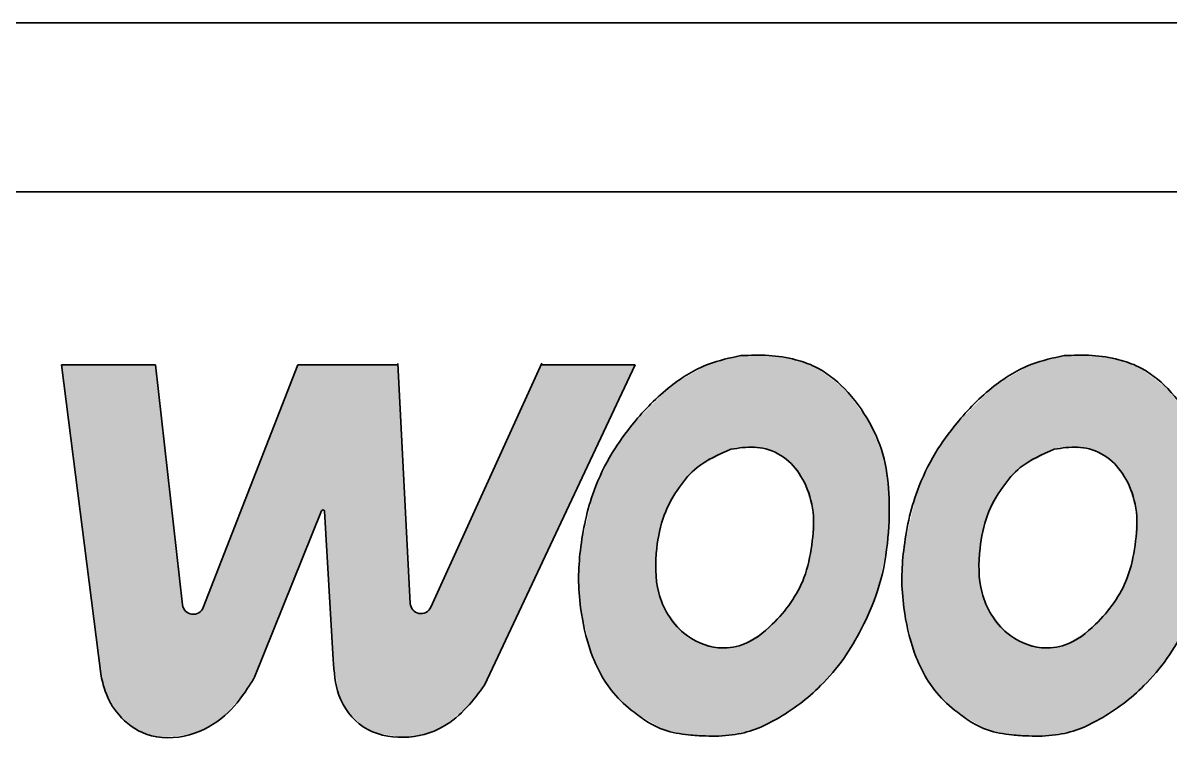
# Model space of a CAD drawing. Extents: x 23 to 587, y 4 to 413.
# Drawn here: x 467.55 to 485.69, y 41.59 to 52.91 of the extents above; entities that cross this region are included whole.
import ezdxf

# ---------------------------------------------------------------- set-up
doc = ezdxf.new("R2010")
doc.units = 0
doc.layers.get('0').update_dxf_attribs({"lineweight": 13})
doc.layers.add('6', color=7, linetype='Continuous', lineweight=13)

# ---------------------------------------------------------------- blocks, each defined once
blk = doc.blocks.new('BLOCK6637')
at = {"color": 6, "lineweight": 5}
for points in [[(483.041, 45.574), (482.932, 47.189), (483.319, 45.881), (483.499, 47.515)], [(483.319, 45.881), (483.499, 47.515), (483.855, 46.169), (484.011, 47.651)], [(483.855, 46.169), (484.011, 47.651), (484.04, 46.197), (484.453, 47.652)], [(484.04, 46.197), (484.453, 47.652), (484.405, 46.176)], [(484.598, 46.099), (484.405, 46.176), (484.878, 47.585), (484.453, 47.652)], [(484.598, 46.099), (484.878, 47.585), (484.768, 45.978)], [(485.01, 45.654), (484.768, 45.978), (485.186, 47.474), (484.878, 47.585)], [(485.01, 45.654), (485.186, 47.474), (485.153, 45.178)], [(485.272, 42.436), (485.153, 45.178), (485.648, 47.128), (485.186, 47.474)], [(481.998, 42.322), (482.313, 46.581), (482.324, 42.015), (482.902, 47.166)], [(482.324, 42.015), (482.902, 47.166), (482.683, 44.607), (482.8, 45.129)], [(483.041, 45.574), (482.8, 45.129), (482.932, 47.189), (482.902, 47.166)], [(485.648, 47.128), (485.637, 42.866), (485.272, 42.436)], [(486.043, 46.595), (485.918, 43.338), (485.648, 47.128), (485.637, 42.866)], [(481.792, 42.628), (481.979, 46.114), (481.998, 42.322), (482.313, 46.581)], [(486.276, 46.02), (486.172, 43.932), (486.043, 46.595), (485.918, 43.338)], [(481.642, 42.967), (481.691, 45.517), (481.792, 42.628), (481.979, 46.114)], [(486.354, 45.4), (486.327, 44.681), (486.276, 46.02), (486.172, 43.932)], [(481.479, 43.667), (481.484, 44.644), (481.642, 42.967), (481.691, 45.517)], [(485.272, 42.436), (485.009, 44.141), (485.153, 45.178), (485.132, 44.656)], [(481.446, 44.134), (481.475, 44.574), (481.479, 43.667), (481.484, 44.644)], [(482.324, 42.015), (482.683, 44.607), (482.666, 44.253)], [(482.8, 41.737), (482.324, 42.015), (482.714, 43.904), (482.666, 44.253)], [(484.572, 41.906), (484.775, 43.713), (484.942, 42.148), (484.976, 44.061)], [(485.272, 42.436), (484.942, 42.148), (485.009, 44.141), (484.976, 44.061)], [(482.8, 41.737), (482.714, 43.904), (483.185, 41.659), (482.817, 43.636)], [(484.417, 43.321), (484.507, 43.405), (484.572, 41.906), (484.775, 43.713)], [(482.817, 43.636), (483.107, 43.268), (483.185, 41.659), (483.321, 43.13)], [(483.876, 41.657), (484.029, 43.08), (484.242, 41.748), (484.417, 43.321)], [(484.242, 41.748), (484.417, 43.321), (484.572, 41.906)], [(483.185, 41.659), (483.321, 43.13), (483.455, 41.641), (483.653, 43.036)], [(483.455, 41.641), (483.653, 43.036), (483.876, 41.657)], [(483.653, 43.036), (483.844, 43.038), (483.876, 41.657), (484.029, 43.08)]]:
    blk.add_solid(points, dxfattribs=at)
blk = doc.blocks.new('BLOCK6638')
at = {"color": 6, "lineweight": 5}
for points in [[(477.792, 47.166), (477.931, 45.574), (477.822, 47.189), (478.39, 47.515)], [(477.931, 45.574), (478.209, 45.881), (478.39, 47.515), (478.745, 46.169)], [(478.39, 47.515), (478.745, 46.169), (478.901, 47.651), (478.93, 46.197)], [(479.343, 47.652), (478.901, 47.651), (479.295, 46.176), (478.93, 46.197)], [(479.343, 47.652), (479.295, 46.176), (479.768, 47.585), (479.488, 46.099)], [(479.488, 46.099), (479.658, 45.978), (479.768, 47.585), (479.901, 45.654)], [(479.768, 47.585), (479.901, 45.654), (480.076, 47.474), (480.043, 45.178)], [(480.076, 47.474), (480.043, 45.178), (480.162, 42.436), (480.022, 44.656)], [(480.076, 47.474), (480.162, 42.436), (480.538, 47.128)], [(477.214, 42.015), (477.573, 44.607), (477.203, 46.581), (477.792, 47.166)], [(477.573, 44.607), (477.69, 45.129), (477.792, 47.166), (477.931, 45.574)], [(480.162, 42.436), (480.527, 42.866), (480.538, 47.128), (480.808, 43.338)], [(480.538, 47.128), (480.808, 43.338), (480.933, 46.595), (481.062, 43.932)], [(476.869, 46.114), (476.888, 42.322), (477.203, 46.581)], [(477.214, 42.015), (477.203, 46.581), (476.888, 42.322)], [(480.933, 46.595), (481.062, 43.932), (481.166, 46.02), (481.218, 44.681)], [(476.581, 45.517), (476.682, 42.628), (476.869, 46.114), (476.888, 42.322)], [(481.166, 46.02), (481.218, 44.681), (481.244, 45.4)], [(476.374, 44.645), (476.532, 42.967), (476.581, 45.517), (476.682, 42.628)], [(476.365, 44.574), (476.369, 43.667), (476.374, 44.645), (476.532, 42.967)], [(477.214, 42.015), (477.691, 41.737), (477.573, 44.607), (477.556, 44.253)], [(480.162, 42.436), (480.022, 44.656), (479.899, 44.141)], [(476.369, 43.667), (476.365, 44.574), (476.336, 44.134)], [(477.556, 44.253), (477.691, 41.737), (477.604, 43.904)], [(479.665, 43.713), (479.832, 42.148), (479.866, 44.061), (480.162, 42.436)], [(479.866, 44.061), (480.162, 42.436), (479.899, 44.141)], [(477.707, 43.636), (477.604, 43.904), (478.075, 41.659), (477.691, 41.737)], [(479.397, 43.405), (479.463, 41.906), (479.665, 43.713), (479.832, 42.148)], [(477.707, 43.636), (478.075, 41.659), (477.997, 43.268)], [(479.308, 43.321), (479.463, 41.906), (479.397, 43.405)], [(477.997, 43.268), (478.075, 41.659), (478.211, 43.13), (478.345, 41.641)], [(478.919, 43.08), (479.132, 41.748), (479.308, 43.321), (479.463, 41.906)], [(478.211, 43.13), (478.345, 41.641), (478.543, 43.036), (478.766, 41.657)], [(478.543, 43.036), (478.766, 41.657), (478.734, 43.038)], [(478.734, 43.038), (478.766, 41.657), (478.919, 43.08), (479.132, 41.748)]]:
    blk.add_solid(points, dxfattribs=at)
blk = doc.blocks.new('BLOCK6639')
at = {"color": 6, "lineweight": 5}
for points in [[(469.647, 47.506), (468.164, 47.506), (468.854, 42.35), (468.783, 42.62)], [(469.647, 47.506), (468.854, 42.35), (469.262, 41.798), (469.067, 41.978)], [(469.647, 47.506), (469.262, 41.798), (469.735, 41.618), (469.504, 41.669)], [(469.647, 47.506), (469.735, 41.618), (470.077, 43.713)], [(471.898, 47.506), (470.404, 43.671), (470.744, 41.963), (470.452, 41.763)], [(471.898, 47.506), (470.744, 41.963), (471.216, 42.568), (471.106, 42.394)], [(471.898, 47.506), (471.216, 42.568), (472.277, 45.202), (472.275, 45.198)], [(473.481, 47.506), (471.898, 47.506), (472.279, 45.205), (472.277, 45.202)], [(473.481, 47.506), (472.279, 45.205), (472.285, 45.211), (472.282, 45.208)], [(473.481, 47.506), (472.285, 45.211), (472.293, 45.213), (472.289, 45.212)], [(473.481, 47.506), (472.293, 45.213), (472.301, 45.213), (472.297, 45.214)], [(473.481, 47.506), (472.301, 45.213), (472.309, 45.211), (472.305, 45.212)], [(473.481, 47.506), (472.309, 45.211), (472.315, 45.206), (472.312, 45.208)], [(473.481, 47.506), (472.315, 45.206), (472.32, 45.199), (472.318, 45.202)], [(473.481, 47.506), (472.32, 45.199), (472.322, 45.191), (472.321, 45.195)], [(473.481, 47.506), (472.322, 45.191), (472.46, 42.846), (472.322, 45.189)], [(473.481, 47.506), (472.46, 42.846), (472.664, 42.059), (472.549, 42.285)], [(473.481, 47.506), (472.664, 42.059), (472.933, 41.787)], [(472.933, 41.787), (473.14, 41.684), (473.481, 47.506), (473.571, 41.619)], [(473.481, 47.506), (473.571, 41.619), (473.676, 43.744), (473.676, 43.736)], [(475.744, 47.506), (474, 43.674), (474.572, 42.095), (474.198, 41.79)], [(475.744, 47.506), (474.572, 42.095), (477.233, 47.506), (474.85, 42.446)], [(470.188, 41.659), (470.082, 43.686), (469.735, 41.618), (470.077, 43.713)], [(473.858, 41.656), (473.676, 43.736), (473.571, 41.619)], [(473.858, 41.656), (473.688, 43.681), (473.676, 43.736), (473.68, 43.708)], [(470.188, 41.659), (470.106, 43.635), (470.082, 43.686), (470.092, 43.659)], [(470.188, 41.659), (470.146, 43.595), (470.106, 43.635), (470.124, 43.613)], [(470.188, 41.659), (470.196, 43.57), (470.146, 43.595), (470.17, 43.58)], [(470.452, 41.763), (470.223, 43.564), (470.188, 41.659), (470.196, 43.57)], [(470.452, 41.763), (470.28, 43.566), (470.223, 43.564), (470.252, 43.563)], [(470.452, 41.763), (470.332, 43.586), (470.28, 43.566), (470.307, 43.574)], [(470.452, 41.763), (470.375, 43.623), (470.332, 43.586), (470.355, 43.603)], [(470.452, 41.763), (470.404, 43.671), (470.375, 43.623), (470.391, 43.645)], [(473.858, 41.656), (473.718, 43.633), (473.688, 43.681), (473.701, 43.656)], [(473.858, 41.656), (473.761, 43.597), (473.718, 43.633), (473.738, 43.613)], [(473.858, 41.656), (473.814, 43.578), (473.761, 43.597), (473.787, 43.585)], [(473.858, 41.656), (473.87, 43.576), (473.814, 43.578), (473.842, 43.575)], [(474.198, 41.79), (473.87, 43.576), (473.858, 41.656)], [(474.198, 41.79), (473.924, 43.594), (473.87, 43.576), (473.898, 43.583)], [(474.198, 41.79), (473.969, 43.628), (473.924, 43.594), (473.948, 43.609)], [(474.198, 41.79), (474, 43.674), (473.969, 43.628), (473.986, 43.65)]]:
    blk.add_solid(points, dxfattribs=at)
blk = doc.blocks.new('BLOCK6670')
at = {"color": 6, "lineweight": 5}
for points in [[(483.041, 45.574), (482.932, 47.189), (483.319, 45.881), (483.499, 47.515)], [(483.319, 45.881), (483.499, 47.515), (483.855, 46.169), (484.011, 47.651)], [(483.855, 46.169), (484.011, 47.651), (484.04, 46.197), (484.453, 47.652)], [(484.04, 46.197), (484.453, 47.652), (484.405, 46.176)], [(484.598, 46.099), (484.405, 46.176), (484.878, 47.585), (484.453, 47.652)], [(484.598, 46.099), (484.878, 47.585), (484.768, 45.978)], [(485.01, 45.654), (484.768, 45.978), (485.186, 47.474), (484.878, 47.585)], [(485.01, 45.654), (485.186, 47.474), (485.153, 45.178)], [(485.272, 42.436), (485.153, 45.178), (485.648, 47.128), (485.186, 47.474)], [(481.998, 42.322), (482.313, 46.581), (482.324, 42.015), (482.902, 47.166)], [(482.324, 42.015), (482.902, 47.166), (482.683, 44.607), (482.8, 45.129)], [(483.041, 45.574), (482.8, 45.129), (482.932, 47.189), (482.902, 47.166)], [(485.648, 47.128), (485.637, 42.866), (485.272, 42.436)], [(486.043, 46.595), (485.918, 43.338), (485.648, 47.128), (485.637, 42.866)], [(481.792, 42.628), (481.979, 46.114), (481.998, 42.322), (482.313, 46.581)], [(486.276, 46.02), (486.172, 43.932), (486.043, 46.595), (485.918, 43.338)], [(481.642, 42.967), (481.691, 45.517), (481.792, 42.628), (481.979, 46.114)], [(486.354, 45.4), (486.327, 44.681), (486.276, 46.02), (486.172, 43.932)], [(481.479, 43.667), (481.484, 44.644), (481.642, 42.967), (481.691, 45.517)], [(485.272, 42.436), (485.009, 44.141), (485.153, 45.178), (485.132, 44.656)], [(481.446, 44.134), (481.475, 44.574), (481.479, 43.667), (481.484, 44.644)], [(482.324, 42.015), (482.683, 44.607), (482.666, 44.253)], [(482.8, 41.737), (482.324, 42.015), (482.714, 43.904), (482.666, 44.253)], [(484.572, 41.906), (484.775, 43.713), (484.942, 42.148), (484.976, 44.061)], [(485.272, 42.436), (484.942, 42.148), (485.009, 44.141), (484.976, 44.061)], [(482.8, 41.737), (482.714, 43.904), (483.185, 41.659), (482.817, 43.636)], [(484.417, 43.321), (484.507, 43.405), (484.572, 41.906), (484.775, 43.713)], [(482.817, 43.636), (483.107, 43.268), (483.185, 41.659), (483.321, 43.13)], [(483.876, 41.657), (484.029, 43.08), (484.242, 41.748), (484.417, 43.321)], [(484.242, 41.748), (484.417, 43.321), (484.572, 41.906)], [(483.185, 41.659), (483.321, 43.13), (483.455, 41.641), (483.653, 43.036)], [(483.455, 41.641), (483.653, 43.036), (483.876, 41.657)], [(483.653, 43.036), (483.844, 43.038), (483.876, 41.657), (484.029, 43.08)]]:
    blk.add_solid(points, dxfattribs=at)
blk = doc.blocks.new('BLOCK6671')
at = {"color": 6, "lineweight": 5}
for points in [[(477.792, 47.166), (477.931, 45.574), (477.822, 47.189), (478.39, 47.515)], [(477.931, 45.574), (478.209, 45.881), (478.39, 47.515), (478.745, 46.169)], [(478.39, 47.515), (478.745, 46.169), (478.901, 47.651), (478.93, 46.197)], [(479.343, 47.652), (478.901, 47.651), (479.295, 46.176), (478.93, 46.197)], [(479.343, 47.652), (479.295, 46.176), (479.768, 47.585), (479.488, 46.099)], [(479.488, 46.099), (479.658, 45.978), (479.768, 47.585), (479.901, 45.654)], [(479.768, 47.585), (479.901, 45.654), (480.076, 47.474), (480.043, 45.178)], [(480.076, 47.474), (480.043, 45.178), (480.162, 42.436), (480.022, 44.656)], [(480.076, 47.474), (480.162, 42.436), (480.538, 47.128)], [(477.214, 42.015), (477.573, 44.607), (477.203, 46.581), (477.792, 47.166)], [(477.573, 44.607), (477.69, 45.129), (477.792, 47.166), (477.931, 45.574)], [(480.162, 42.436), (480.527, 42.866), (480.538, 47.128), (480.808, 43.338)], [(480.538, 47.128), (480.808, 43.338), (480.933, 46.595), (481.062, 43.932)], [(476.869, 46.114), (476.888, 42.322), (477.203, 46.581)], [(477.214, 42.015), (477.203, 46.581), (476.888, 42.322)], [(480.933, 46.595), (481.062, 43.932), (481.166, 46.02), (481.218, 44.681)], [(476.581, 45.517), (476.682, 42.628), (476.869, 46.114), (476.888, 42.322)], [(481.166, 46.02), (481.218, 44.681), (481.244, 45.4)], [(476.374, 44.645), (476.532, 42.967), (476.581, 45.517), (476.682, 42.628)], [(476.365, 44.574), (476.369, 43.667), (476.374, 44.645), (476.532, 42.967)], [(477.214, 42.015), (477.691, 41.737), (477.573, 44.607), (477.556, 44.253)], [(480.162, 42.436), (480.022, 44.656), (479.899, 44.141)], [(476.369, 43.667), (476.365, 44.574), (476.336, 44.134)], [(477.556, 44.253), (477.691, 41.737), (477.604, 43.904)], [(479.665, 43.713), (479.832, 42.148), (479.866, 44.061), (480.162, 42.436)], [(479.866, 44.061), (480.162, 42.436), (479.899, 44.141)], [(477.707, 43.636), (477.604, 43.904), (478.075, 41.659), (477.691, 41.737)], [(479.397, 43.405), (479.463, 41.906), (479.665, 43.713), (479.832, 42.148)], [(477.707, 43.636), (478.075, 41.659), (477.997, 43.268)], [(479.308, 43.321), (479.463, 41.906), (479.397, 43.405)], [(477.997, 43.268), (478.075, 41.659), (478.211, 43.13), (478.345, 41.641)], [(478.919, 43.08), (479.132, 41.748), (479.308, 43.321), (479.463, 41.906)], [(478.211, 43.13), (478.345, 41.641), (478.543, 43.036), (478.766, 41.657)], [(478.543, 43.036), (478.766, 41.657), (478.734, 43.038)], [(478.734, 43.038), (478.766, 41.657), (478.919, 43.08), (479.132, 41.748)]]:
    blk.add_solid(points, dxfattribs=at)
blk = doc.blocks.new('BLOCK6672')
at = {"color": 6, "lineweight": 5}
for points in [[(469.647, 47.506), (468.164, 47.506), (468.854, 42.35), (468.783, 42.62)], [(469.647, 47.506), (468.854, 42.35), (469.262, 41.798), (469.067, 41.978)], [(469.647, 47.506), (469.262, 41.798), (469.735, 41.618), (469.504, 41.669)], [(469.647, 47.506), (469.735, 41.618), (470.077, 43.713)], [(471.898, 47.506), (470.404, 43.671), (470.744, 41.963), (470.452, 41.763)], [(471.898, 47.506), (470.744, 41.963), (471.216, 42.568), (471.106, 42.394)], [(471.898, 47.506), (471.216, 42.568), (472.277, 45.202), (472.275, 45.198)], [(473.481, 47.506), (471.898, 47.506), (472.279, 45.205), (472.277, 45.202)], [(473.481, 47.506), (472.279, 45.205), (472.285, 45.211), (472.282, 45.208)], [(473.481, 47.506), (472.285, 45.211), (472.293, 45.213), (472.289, 45.212)], [(473.481, 47.506), (472.293, 45.213), (472.301, 45.213), (472.297, 45.214)], [(473.481, 47.506), (472.301, 45.213), (472.309, 45.211), (472.305, 45.212)], [(473.481, 47.506), (472.309, 45.211), (472.315, 45.206), (472.312, 45.208)], [(473.481, 47.506), (472.315, 45.206), (472.32, 45.199), (472.318, 45.202)], [(473.481, 47.506), (472.32, 45.199), (472.322, 45.191), (472.321, 45.195)], [(473.481, 47.506), (472.322, 45.191), (472.46, 42.846), (472.322, 45.189)], [(473.481, 47.506), (472.46, 42.846), (472.664, 42.059), (472.549, 42.285)], [(473.481, 47.506), (472.664, 42.059), (472.933, 41.787)], [(472.933, 41.787), (473.14, 41.684), (473.481, 47.506), (473.571, 41.619)], [(473.481, 47.506), (473.571, 41.619), (473.676, 43.744), (473.676, 43.736)], [(475.744, 47.506), (474, 43.674), (474.572, 42.095), (474.198, 41.79)], [(475.744, 47.506), (474.572, 42.095), (477.233, 47.506), (474.85, 42.446)], [(470.188, 41.659), (470.082, 43.686), (469.735, 41.618), (470.077, 43.713)], [(473.858, 41.656), (473.676, 43.736), (473.571, 41.619)], [(473.858, 41.656), (473.688, 43.681), (473.676, 43.736), (473.68, 43.708)], [(470.188, 41.659), (470.106, 43.635), (470.082, 43.686), (470.092, 43.659)], [(470.188, 41.659), (470.146, 43.595), (470.106, 43.635), (470.124, 43.613)], [(470.188, 41.659), (470.196, 43.57), (470.146, 43.595), (470.17, 43.58)], [(470.452, 41.763), (470.223, 43.564), (470.188, 41.659), (470.196, 43.57)], [(470.452, 41.763), (470.28, 43.566), (470.223, 43.564), (470.252, 43.563)], [(470.452, 41.763), (470.332, 43.586), (470.28, 43.566), (470.307, 43.574)], [(470.452, 41.763), (470.375, 43.623), (470.332, 43.586), (470.355, 43.603)], [(470.452, 41.763), (470.404, 43.671), (470.375, 43.623), (470.391, 43.645)], [(473.858, 41.656), (473.718, 43.633), (473.688, 43.681), (473.701, 43.656)], [(473.858, 41.656), (473.761, 43.597), (473.718, 43.633), (473.738, 43.613)], [(473.858, 41.656), (473.814, 43.578), (473.761, 43.597), (473.787, 43.585)], [(473.858, 41.656), (473.87, 43.576), (473.814, 43.578), (473.842, 43.575)], [(474.198, 41.79), (473.87, 43.576), (473.858, 41.656)], [(474.198, 41.79), (473.924, 43.594), (473.87, 43.576), (473.898, 43.583)], [(474.198, 41.79), (473.969, 43.628), (473.924, 43.594), (473.948, 43.609)], [(474.198, 41.79), (474, 43.674), (473.969, 43.628), (473.986, 43.65)]]:
    blk.add_solid(points, dxfattribs=at)

msp = doc.modelspace()

# ---------------------------------------------------------------- linework, layer by layer
at = {"color": 7, "lineweight": 35}
for p, q in [((332.822, 52.9058), (577.1982, 52.9058)), ((579.7283, 50.2375), (30.2375, 50.2375))]:
    msp.add_line(p, q, dxfattribs=at)
at = {"layer": '6', "color": 6, "lineweight": 35, "ltscale": 0.123114}
msp.add_line((468.1642, 47.5055), (468.7834, 42.62), dxfattribs=at)
msp.add_line((468.1642, 47.5055), (468.7834, 42.62), dxfattribs=at)
at = {"layer": '6', "color": 6, "lineweight": 35, "ltscale": 0.037067}
msp.add_line((468.1642, 47.5055), (469.6468, 47.5055), dxfattribs=at)
msp.add_line((468.1642, 47.5055), (469.6468, 47.5055), dxfattribs=at)
at = {"layer": '6', "color": 6, "lineweight": 35, "ltscale": 0.095413}
msp.add_line((469.6468, 47.5055), (470.0767, 43.7133), dxfattribs=at)
msp.add_line((469.6468, 47.5055), (470.0767, 43.7133), dxfattribs=at)
at = {"layer": '6', "color": 6, "lineweight": 35, "ltscale": 0.102888}
msp.add_line((471.8976, 47.5055), (470.4035, 43.6708), dxfattribs=at)
msp.add_line((471.8976, 47.5055), (470.4035, 43.6708), dxfattribs=at)
at = {"layer": '6', "color": 6, "lineweight": 35, "ltscale": 0.039584}
msp.add_line((471.8976, 47.5055), (473.481, 47.5055), dxfattribs=at)
msp.add_line((471.8976, 47.5055), (473.481, 47.5055), dxfattribs=at)
at = {"layer": '6', "color": 6, "lineweight": 35, "ltscale": 0.094839}
msp.add_line((473.48, 47.5241), (473.6763, 43.7357), dxfattribs=at)
msp.add_line((473.48, 47.5241), (473.6763, 43.7357), dxfattribs=at)
at = {"layer": '6', "color": 6, "lineweight": 35, "ltscale": 0.105922}
msp.add_line((475.7556, 47.5303), (474.0003, 43.6741), dxfattribs=at)
msp.add_line((475.7556, 47.5303), (474.0003, 43.6741), dxfattribs=at)
at = {"layer": '6', "color": 6, "lineweight": 35, "ltscale": 0.139818}
msp.add_line((477.2329, 47.5055), (474.8505, 42.4456), dxfattribs=at)
msp.add_line((477.2329, 47.5055), (474.8505, 42.4456), dxfattribs=at)
at = {"layer": '6', "color": 6, "lineweight": 35, "ltscale": 0.037213}
msp.add_line((475.7443, 47.5055), (477.2329, 47.5055), dxfattribs=at)
msp.add_line((475.7443, 47.5055), (477.2329, 47.5055), dxfattribs=at)
at = {"layer": '6', "color": 6, "lineweight": 35, "ltscale": 0.070886}
msp.add_line((472.2749, 45.1984), (471.2157, 42.5683), dxfattribs=at)
msp.add_line((472.2749, 45.1984), (471.2157, 42.5683), dxfattribs=at)
at = {"layer": '6', "color": 6, "lineweight": 35, "ltscale": 0.05871}
msp.add_line((472.3216, 45.1908), (472.4595, 42.8465), dxfattribs=at)
msp.add_line((472.3216, 45.1908), (472.4595, 42.8465), dxfattribs=at)
at = {"layer": '6', "color": 6, "lineweight": 35}
for centre, radius, start, end in [((472.2974, 45.1894), 0.0242, 3.36739, 158.06399), ((472.2974, 45.1894), 0.0242, 3.36739, 158.06399), ((470.2454, 43.7324), 0.1697, 186.46756, 338.71325), ((470.2454, 43.7324), 0.1697, 186.46756, 338.71325), ((473.8458, 43.7444), 0.1697, 182.96551, 335.52483), ((473.8458, 43.7444), 0.1697, 182.96551, 335.52483)]:
    msp.add_arc(centre, radius, start, end, dxfattribs=at)
for points, knots in [([(478.9013, 47.6507), (478.7277, 47.6138), (478.3276, 47.5285), (477.7344, 47.1605), (477.2445, 46.6576), (476.8386, 46.0984), (476.516, 45.4324), (476.3725, 44.7497), (476.3248, 44.125), (476.367, 43.5824), (476.5026, 42.9534), (476.8001, 42.3728), (477.2324, 41.9842), (477.6293, 41.7233), (478.0351, 41.6589), (478.3947, 41.6341), (478.7529, 41.6408), (479.1338, 41.7335), (479.4882, 41.9122), (479.8377, 42.1386), (480.2001, 42.4571), (480.5384, 42.8524), (480.8318, 43.3619), (481.0999, 43.961), (481.2351, 44.6647), (481.2597, 45.3678), (481.1968, 46.0257), (480.9473, 46.6203), (480.5798, 47.1257), (480.161, 47.4585), (479.7374, 47.6047), (479.3396, 47.6662), (479.0487, 47.656), (478.9013, 47.6507)], [0, 0, 0, 0, 2.1837354, 5.035582, 8.4619051, 10.8264629, 13.5596338, 17.5525439, 19.3685346, 21.2988498, 24.2619488, 27.3021255, 29.1484461, 31.4248979, 33.0437081, 34.1590847, 35.894158, 37.4509854, 38.9615989, 40.7835592, 42.5897206, 44.9143719, 47.1825524, 49.8436643, 52.9980761, 55.9680975, 58.5421488, 61.1017736, 63.8383279, 66.2171067, 67.5689105, 69.341288, 71.1637613, 71.1637613, 71.1637613, 71.1637613]), ([(478.9013, 47.6507), (478.7277, 47.6138), (478.3276, 47.5285), (477.7344, 47.1605), (477.2445, 46.6576), (476.8386, 46.0984), (476.516, 45.4324), (476.3725, 44.7497), (476.3248, 44.125), (476.367, 43.5824), (476.5026, 42.9534), (476.8001, 42.3728), (477.2324, 41.9842), (477.6293, 41.7233), (478.0351, 41.6589), (478.3947, 41.6341), (478.7529, 41.6408), (479.1338, 41.7335), (479.4882, 41.9122), (479.8377, 42.1386), (480.2001, 42.4571), (480.5384, 42.8524), (480.8318, 43.3619), (481.0999, 43.961), (481.2351, 44.6647), (481.2597, 45.3678), (481.1968, 46.0257), (480.9473, 46.6203), (480.5798, 47.1257), (480.161, 47.4585), (479.7374, 47.6047), (479.3396, 47.6662), (479.0487, 47.656), (478.9013, 47.6507)], [0, 0, 0, 0, 2.1837354, 5.035582, 8.4619051, 10.8264629, 13.5596338, 17.5525439, 19.3685346, 21.2988498, 24.2619488, 27.3021255, 29.1484461, 31.4248979, 33.0437081, 34.1590847, 35.894158, 37.4509854, 38.9615989, 40.7835592, 42.5897206, 44.9143719, 47.1825524, 49.8436643, 52.9980761, 55.9680975, 58.5421488, 61.1017736, 63.8383279, 66.2171067, 67.5689105, 69.341288, 71.1637613, 71.1637613, 71.1637613, 71.1637613]), ([(484.0112, 47.6507), (483.8376, 47.6138), (483.4375, 47.5285), (482.8443, 47.1605), (482.3544, 46.6576), (481.9485, 46.0984), (481.6259, 45.4324), (481.4824, 44.7497), (481.4347, 44.125), (481.4769, 43.5824), (481.6125, 42.9534), (481.91, 42.3728), (482.3423, 41.9842), (482.7392, 41.7233), (483.145, 41.6589), (483.5046, 41.6341), (483.8628, 41.6408), (484.2437, 41.7335), (484.5981, 41.9122), (484.9476, 42.1386), (485.31, 42.4571), (485.6483, 42.8524), (485.9417, 43.3619), (486.2098, 43.961), (486.345, 44.6647), (486.3696, 45.3678), (486.3067, 46.0257), (486.0572, 46.6203), (485.6897, 47.1257), (485.2709, 47.4585), (484.8473, 47.6047), (484.4495, 47.6662), (484.1586, 47.656), (484.0112, 47.6507)], [0, 0, 0, 0, 2.1837354, 5.035582, 8.4619051, 10.8264629, 13.5596338, 17.5525439, 19.3685346, 21.2988498, 24.2619488, 27.3021255, 29.1484461, 31.4248979, 33.0437081, 34.1590847, 35.894158, 37.4509854, 38.9615989, 40.7835592, 42.5897206, 44.9143719, 47.1825524, 49.8436643, 52.9980761, 55.9680975, 58.5421488, 61.1017736, 63.8383279, 66.2171067, 67.5689105, 69.341288, 71.1637613, 71.1637613, 71.1637613, 71.1637613]), ([(484.0112, 47.6507), (483.8376, 47.6138), (483.4375, 47.5285), (482.8443, 47.1605), (482.3544, 46.6576), (481.9485, 46.0984), (481.6259, 45.4324), (481.4824, 44.7497), (481.4347, 44.125), (481.4769, 43.5824), (481.6125, 42.9534), (481.91, 42.3728), (482.3423, 41.9842), (482.7392, 41.7233), (483.145, 41.6589), (483.5046, 41.6341), (483.8628, 41.6408), (484.2437, 41.7335), (484.5981, 41.9122), (484.9476, 42.1386), (485.31, 42.4571), (485.6483, 42.8524), (485.9417, 43.3619), (486.2098, 43.961), (486.345, 44.6647), (486.3696, 45.3678), (486.3067, 46.0257), (486.0572, 46.6203), (485.6897, 47.1257), (485.2709, 47.4585), (484.8473, 47.6047), (484.4495, 47.6662), (484.1586, 47.656), (484.0112, 47.6507)], [0, 0, 0, 0, 2.1837354, 5.035582, 8.4619051, 10.8264629, 13.5596338, 17.5525439, 19.3685346, 21.2988498, 24.2619488, 27.3021255, 29.1484461, 31.4248979, 33.0437081, 34.1590847, 35.894158, 37.4509854, 38.9615989, 40.7835592, 42.5897206, 44.9143719, 47.1825524, 49.8436643, 52.9980761, 55.9680975, 58.5421488, 61.1017736, 63.8383279, 66.2171067, 67.5689105, 69.341288, 71.1637613, 71.1637613, 71.1637613, 71.1637613]), ([(478.7453, 46.1694), (478.5553, 46.0885), (478.2365, 45.952), (477.9, 45.5568), (477.6607, 45.1292), (477.5475, 44.5535), (477.542, 43.8787), (477.9091, 43.2465), (478.4666, 43.0004), (478.9986, 43.0616), (479.497, 43.4574), (479.9018, 44.0113), (480.0317, 44.6522), (480.0763, 45.1717), (479.9363, 45.6373), (479.6782, 46.0022), (479.3175, 46.203), (478.9879, 46.2106), (478.8064, 46.1803), (478.7453, 46.1694)], [0, 0, 0, 0, 2.5136931, 4.220079, 6.3078064, 8.5145754, 11.4131777, 14.4983492, 16.9437063, 18.505579, 20.8902239, 24.5621936, 26.7487555, 28.9022276, 30.9495764, 32.6202235, 34.3252327, 35.8331222, 36.6022704, 36.6022704, 36.6022704, 36.6022704]), ([(478.7453, 46.1694), (478.5553, 46.0885), (478.2365, 45.952), (477.9, 45.5568), (477.6607, 45.1292), (477.5475, 44.5535), (477.542, 43.8787), (477.9091, 43.2465), (478.4666, 43.0004), (478.9986, 43.0616), (479.497, 43.4574), (479.9018, 44.0113), (480.0317, 44.6522), (480.0763, 45.1717), (479.9363, 45.6373), (479.6782, 46.0022), (479.3175, 46.203), (478.9879, 46.2106), (478.8064, 46.1803), (478.7453, 46.1694)], [0, 0, 0, 0, 2.5136931, 4.220079, 6.3078064, 8.5145754, 11.4131777, 14.4983492, 16.9437063, 18.505579, 20.8902239, 24.5621936, 26.7487555, 28.9022276, 30.9495764, 32.6202235, 34.3252327, 35.8331222, 36.6022704, 36.6022704, 36.6022704, 36.6022704]), ([(483.8552, 46.1694), (483.6652, 46.0885), (483.3464, 45.952), (483.0099, 45.5568), (482.7706, 45.1292), (482.6574, 44.5535), (482.6519, 43.8787), (483.019, 43.2465), (483.5765, 43.0004), (484.1085, 43.0616), (484.6069, 43.4574), (485.0117, 44.0113), (485.1415, 44.6522), (485.1862, 45.1717), (485.0462, 45.6373), (484.7881, 46.0022), (484.4274, 46.203), (484.0978, 46.2106), (483.9163, 46.1803), (483.8552, 46.1694)], [0, 0, 0, 0, 2.5136931, 4.220079, 6.3078064, 8.5145754, 11.4131777, 14.4983492, 16.9437063, 18.505579, 20.8902239, 24.5621936, 26.7487555, 28.9022276, 30.9495764, 32.6202235, 34.3252327, 35.8331222, 36.6022704, 36.6022704, 36.6022704, 36.6022704]), ([(483.8552, 46.1694), (483.6652, 46.0885), (483.3464, 45.952), (483.0099, 45.5568), (482.7706, 45.1292), (482.6574, 44.5535), (482.6519, 43.8787), (483.019, 43.2465), (483.5765, 43.0004), (484.1085, 43.0616), (484.6069, 43.4574), (485.0117, 44.0113), (485.1415, 44.6522), (485.1862, 45.1717), (485.0462, 45.6373), (484.7881, 46.0022), (484.4274, 46.203), (484.0978, 46.2106), (483.9163, 46.1803), (483.8552, 46.1694)], [0, 0, 0, 0, 2.5136931, 4.220079, 6.3078064, 8.5145754, 11.4131777, 14.4983492, 16.9437063, 18.505579, 20.8902239, 24.5621936, 26.7487555, 28.9022276, 30.9495764, 32.6202235, 34.3252327, 35.8331222, 36.6022704, 36.6022704, 36.6022704, 36.6022704]), ([(472.4595, 42.8465), (472.4721, 42.6553), (472.4984, 42.2528), (472.8996, 41.7117), (473.5717, 41.5653), (474.1714, 41.7252), (474.577, 42.0765), (474.7653, 42.3229), (474.8505, 42.4456)], [0, 0, 0, 0, 2.3439673, 4.9367156, 7.6577425, 10.3378614, 12.3287877, 14.1756034, 14.1756034, 14.1756034, 14.1756034]), ([(472.4595, 42.8465), (472.4721, 42.6553), (472.4984, 42.2528), (472.8996, 41.7117), (473.5717, 41.5653), (474.1714, 41.7252), (474.577, 42.0765), (474.7653, 42.3229), (474.8505, 42.4456)], [0, 0, 0, 0, 2.3439673, 4.9367156, 7.6577425, 10.3378614, 12.3287877, 14.1756034, 14.1756034, 14.1756034, 14.1756034]), ([(468.7834, 42.62), (468.8033, 42.529), (468.8538, 42.2977), (469.0632, 41.9295), (469.5286, 41.5883), (470.1903, 41.6018), (470.7536, 41.9179), (471.0444, 42.292), (471.1803, 42.5095), (471.2157, 42.5683)], [0, 0, 0, 0, 1.1495102, 2.9208277, 5.1247188, 7.9441507, 10.5589469, 12.8787238, 13.7276065, 13.7276065, 13.7276065, 13.7276065]), ([(468.7834, 42.62), (468.8033, 42.529), (468.8538, 42.2977), (469.0632, 41.9295), (469.5286, 41.5883), (470.1903, 41.6018), (470.7536, 41.9179), (471.0444, 42.292), (471.1803, 42.5095), (471.2157, 42.5683)], [0, 0, 0, 0, 1.1495102, 2.9208277, 5.1247188, 7.9441507, 10.5589469, 12.8787238, 13.7276065, 13.7276065, 13.7276065, 13.7276065])]:
    msp.add_open_spline(points, degree=3, knots=knots, dxfattribs=at)

# ---------------------------------------------------------------- block references
at = {"lineweight": 0}
for name in ['BLOCK6639', 'BLOCK6672', 'BLOCK6638', 'BLOCK6671', 'BLOCK6637', 'BLOCK6670']:
    msp.add_blockref(name, (0, 0), dxfattribs=at)

doc.saveas('drawing.dxf')
